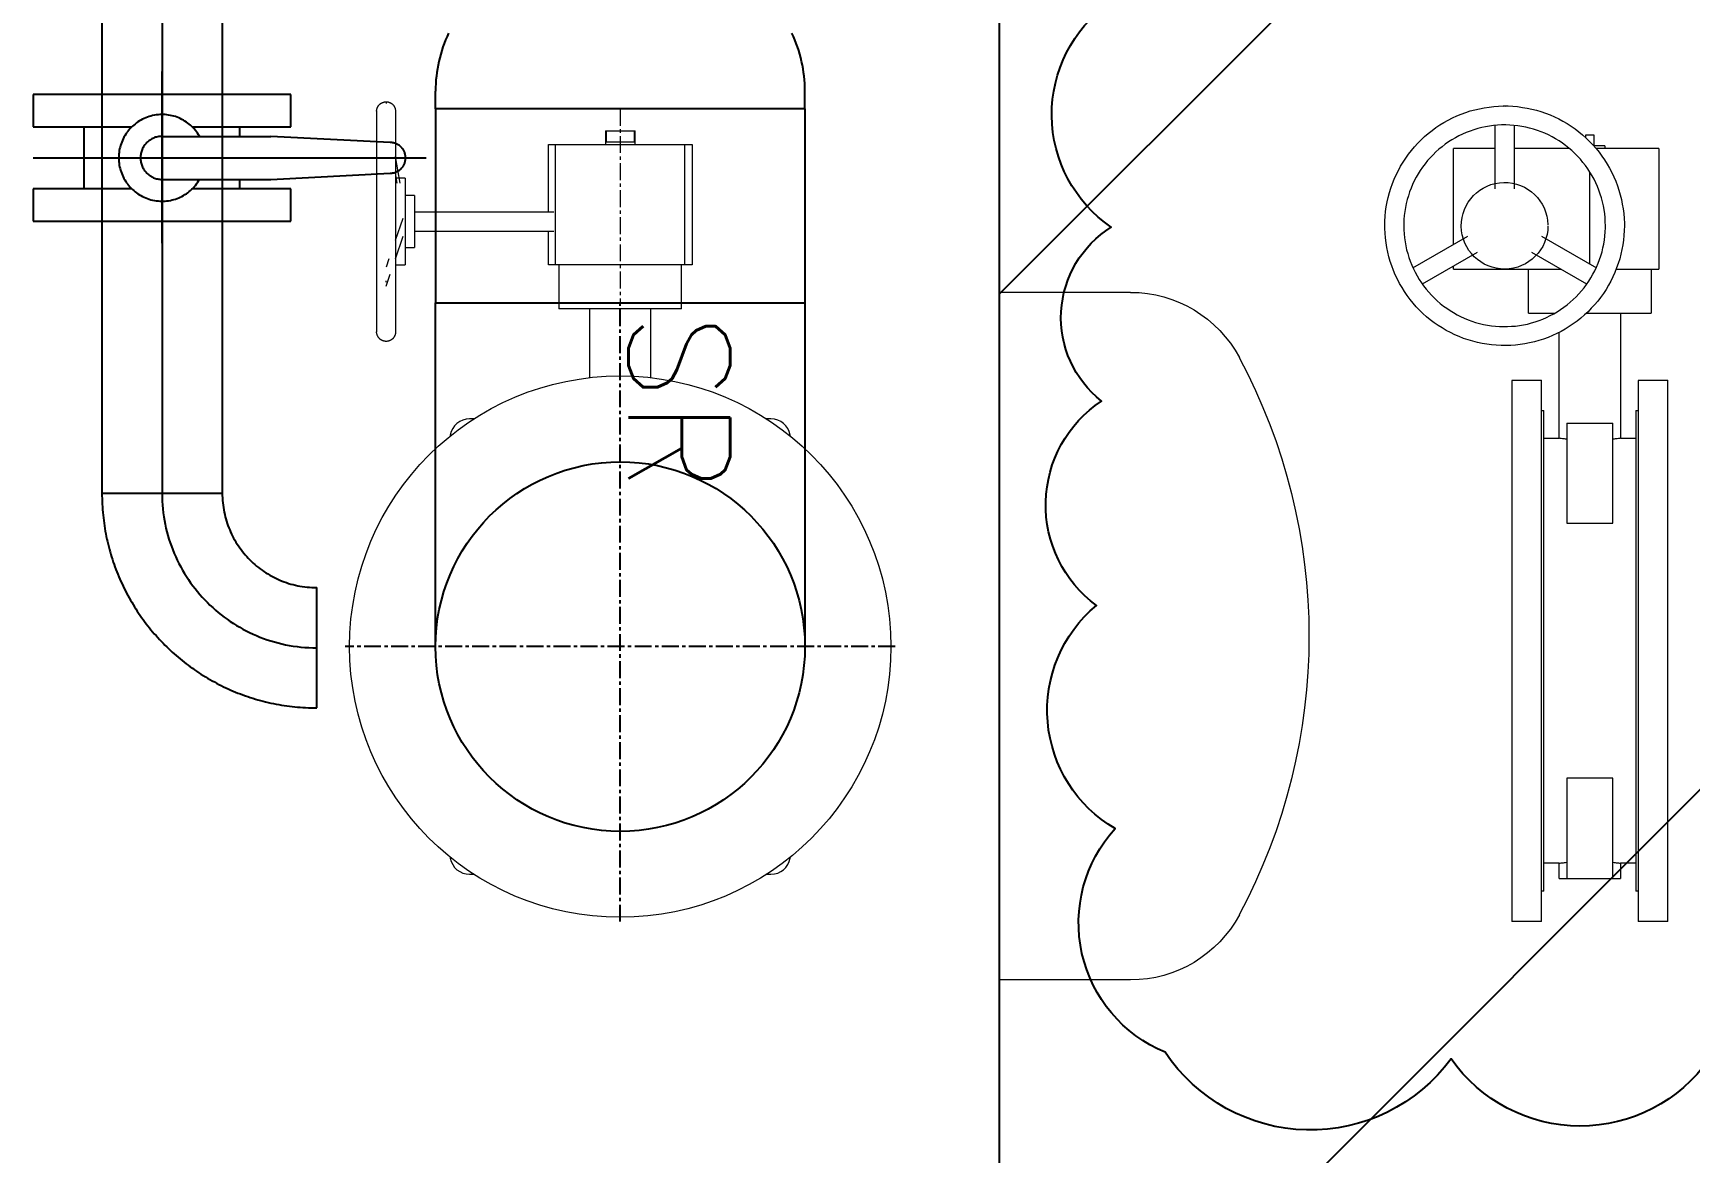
# Model space of a CAD drawing. Extents: x -181672 to 290600, y -29000 to 395522.
# Drawn here: x 13438 to 14663, y 32079 to 32907 of the extents above; entities that cross this region are included whole.
import ezdxf

# ---------------------------------------------------------------- set-up
doc = ezdxf.new("R2010")
doc.units = 0
doc.header["$LTSCALE"] = 10
doc.linetypes.add('XFM7P20PCW$0$CENTER', pattern=[2, 1.25, -0.25, 0.25, -0.25])
doc.linetypes.add('XFM7P20PCW$0$Dashed', pattern=[2, 1, -1])
doc.layers.add('XFM7P20PCW$0$M-PIPE--4', color=252, linetype='Continuous', lineweight=9)
doc.layers.add('XFM7P20PCW$0$REV', color=252, linetype='Continuous')
doc.styles.add('XFM7P20PCW$0$Standard', font='txt.shx', dxfattribs={"bigfont": 'chineset.shx'})
pattern_1 = [(45, (0, 0), (-441.942, 441.942), [])]

# ---------------------------------------------------------------- blocks, each defined once
blk = doc.blocks.new('XFM7P20PCW$0$Ca-500')
for p, q in [((25.4, 0), (-25.4, 0)), ((-25.4, -9.68), (-25.4, 0)), ((25.4, -9.68), (25.4, 0))]:
    blk.add_line(p, q)
for centre, radius, start, end in [((-16.29, -9.68), 9.11, 180, 241.9233), ((16.29, -9.68), 9.11, 298.0767, 360), ((0, 20.87), 43.73, 241.9233, 298.0767)]:
    blk.add_arc(centre, radius, start, end)
blk = doc.blocks.new('XFM7P20PCW$0$A$C4C7F1D6B')
at = {"color": 1, "linetype": 'XFM7P20PCW$0$CENTER'}
for p, q in [((0, 203.2), (0, -203.2)), ((203.2, 0), (-254, 0))]:
    blk.add_line(p, q, dxfattribs=at)
at = {"color": 0}
blk.add_lwpolyline([(0, -136.5), (-254, -136.5), (-254, 136.5), (0, 136.5)], dxfattribs=at)
blk.add_circle((0, 0), 136.5, dxfattribs=at)
at = {"color": 0, "style": 'XFM7P20PCW$0$Standard'}
blk.add_text('SR', height=75, dxfattribs=at).set_placement((-246.3, 6.2))
blk = doc.blocks.new('XFM7P20PCW$0$BV-250A-T')
for p, q in [((-180, 396.1), (-179.9, 396.3)), ((-180, 395.8), (-180, 396.1)), ((-180, 395.5), (-180, 395.8)), ((-180, 395.5), (-180, 232.5)), ((-179.9, 396.9), (-179.8, 397.2)), ((-179.9, 396.6), (-179.9, 396.9)), ((-179.9, 396.3), (-179.9, 396.6)), ((-179.8, 397.2), (-179.7, 397.4)), ((-179.7, 397.4), (-179.6, 397.7)), ((-179.6, 398), (-179.4, 398.2)), ((-179.6, 397.7), (-179.6, 398)), ((-179.4, 398.2), (-179.3, 398.5)), ((-179.3, 398.5), (-179.2, 398.7)), ((-179.2, 398.7), (-179.1, 399)), ((-179.1, 399), (-178.9, 399.2)), ((-178.9, 399.2), (-178.8, 399.5)), ((-178.8, 399.5), (-178.6, 399.7)), ((-178.6, 399.7), (-178.4, 399.9)), ((-178.4, 399.9), (-178.3, 400.1)), ((-178.3, 400.1), (-178.1, 400.3)), ((-178.1, 400.3), (-177.9, 400.5)), ((-177.9, 400.5), (-177.7, 400.7)), ((-177.7, 400.7), (-177.5, 400.9)), ((-177.5, 400.9), (-177.2, 401.1)), ((-177.2, 401.1), (-177, 401.2)), ((-177, 401.2), (-176.8, 401.4)), ((-176.8, 401.4), (-176.5, 401.5)), ((-176.5, 401.5), (-176.3, 401.7)), ((-176.3, 401.7), (-176, 401.8)), ((-176, 401.8), (-175.8, 401.9)), ((-175.8, 401.9), (-175.5, 402)), ((-175.5, 402), (-175.3, 402.1)), ((-175.3, 402.1), (-175, 402.2)), ((-175, 402.2), (-174.7, 402.3)), ((-174.7, 402.3), (-174.5, 402.3)), ((-174.5, 402.3), (-174.2, 402.4)), ((-174.2, 402.4), (-173.9, 402.4)), ((-173.9, 402.4), (-173.6, 402.5)), ((-173.6, 402.5), (-173.4, 402.5)), ((-173.4, 402.5), (-173.1, 402.5)), ((-173.1, 402.5), (-173, 402.5)), ((-172.8, 401.2), (-173, 402.5)), ((-173, 402.5), (-173, 402.5)), ((-173, 402.5), (-172.7, 402.5)), ((-172.7, 402.5), (-172.4, 402.5)), ((-172.4, 402.5), (-172.2, 402.4)), ((-172.2, 402.4), (-171.9, 402.4)), ((-171.9, 402.4), (-171.6, 402.4)), ((-171.6, 402.4), (-171.3, 402.3)), ((-171.3, 402.3), (-171.1, 402.2)), ((-171.1, 402.2), (-170.8, 402.1)), ((-170.8, 402.1), (-170.5, 402.1)), ((-170.5, 402.1), (-170.3, 401.9)), ((-170.3, 401.9), (-170, 401.8)), ((-170, 401.8), (-169.8, 401.7)), ((-169.8, 401.7), (-169.5, 401.6)), ((-169.5, 401.6), (-169.3, 401.4)), ((-169.3, 401.4), (-169, 401.3)), ((-169, 401.3), (-168.8, 401.1)), ((-168.8, 401.1), (-168.6, 400.9)), ((-168.6, 400.9), (-168.4, 400.8)), ((-168.4, 400.8), (-168.2, 400.6)), ((-168.2, 400.6), (-168, 400.4)), ((-168, 400.4), (-167.8, 400.2)), ((-167.8, 400.2), (-167.6, 400)), ((-167.6, 400), (-167.4, 399.7)), ((-167.4, 399.7), (-167.3, 399.5)), ((-167.3, 399.5), (-167.1, 399.3)), ((-167.1, 399.3), (-167, 399)), ((-167, 399), (-166.8, 398.8)), ((-166.8, 398.8), (-166.7, 398.5)), ((-166.7, 398.5), (-166.6, 398.3)), ((-166.6, 398.3), (-166.5, 398)), ((-166.5, 398), (-166.4, 397.8)), ((-166.4, 397.8), (-166.3, 397.5)), ((-166.3, 397.5), (-166.2, 397.2)), ((-166.2, 397.2), (-166.2, 397)), ((-166.2, 397), (-166.1, 396.7)), ((-166.1, 396.7), (-166.1, 396.4)), ((-166.1, 396.4), (-166, 396.1)), ((-166, 396.1), (-166, 395.9)), ((-166, 395.9), (-166, 395.6)), ((-166, 395.6), (-166, 395.5)), ((-166, 395.5), (-166, 232.5)), ((-166, 395.5), (-166, 395.5)), ((-11, 381), (11, 381)), ((-11, 381), (-11, 371)), ((-10.5, 381), (-10.5, 373)), ((10.5, 373), (10.5, 381)), ((11, 371), (11, 381)), ((-53.1, 371), (53.1, 371)), ((-53.1, 321), (-53.1, 371)), ((-47.8, 282), (-47.8, 371)), ((-10.7, 373), (-11, 373)), ((-10.5, 373), (10.5, 373)), ((10.5, 373), (11, 373)), ((47.8, 282), (47.8, 371)), ((53.1, 371), (53.1, 282)), ((-162.7, 342.5), (-166, 362)), ((-166.1, 348.1), (-165.1, 342.5)), ((-159, 346), (-166, 346)), ((-159, 346), (-159, 282)), ((-152, 333.2), (-159, 333.2)), ((-152, 333.2), (-152, 294.8)), ((-49.1, 321), (-152, 321)), ((-160.6, 316.2), (-166.2, 300.1)), ((-152, 307), (-49.1, 307)), ((-53.1, 282), (-53.1, 307)), ((-166.1, 286.4), (-160.3, 303.3)), ((-159, 294.8), (-152, 294.8)), ((-170.9, 286.4), (-173, 280.3)), ((-166, 282), (-159, 282)), ((53.1, 282), (-53.1, 282)), ((-45.3, 282), (-45.3, 249.5)), ((45.3, 249.5), (45.3, 282)), ((-173, 266.3), (-170, 275.1)), ((-173, 269.3), (-173, 270.3)), ((45.3, 249.5), (-45.3, 249.5)), ((-22.7, 249.5), (-22.7, 198.7)), ((22.7, 198.7), (22.7, 249.5)), ((-180, 232.4), (-180, 232.5)), ((-180, 232.1), (-180, 232.4)), ((-180, 231.9), (-180, 232.1)), ((-179.9, 231.6), (-180, 231.9)), ((-179.9, 231.3), (-179.9, 231.6)), ((-179.8, 231), (-179.9, 231.3)), ((-179.8, 230.8), (-179.8, 231)), ((-179.7, 230.5), (-179.8, 230.8)), ((-179.6, 230.2), (-179.7, 230.5)), ((-179.5, 230), (-179.6, 230.2)), ((-179.4, 229.7), (-179.5, 230)), ((-179.3, 229.5), (-179.4, 229.7)), ((-179.2, 229.2), (-179.3, 229.5)), ((-179, 229), (-179.2, 229.2)), ((-178.9, 228.7), (-179, 229)), ((-178.7, 228.5), (-178.9, 228.7)), ((-178.6, 228.3), (-178.7, 228.5)), ((-178.4, 228), (-178.6, 228.3)), ((-178.2, 227.8), (-178.4, 228)), ((-178, 227.6), (-178.2, 227.8)), ((-177.8, 227.4), (-178, 227.6)), ((-177.6, 227.2), (-177.8, 227.4)), ((-177.4, 227.1), (-177.6, 227.2)), ((-177.2, 226.9), (-177.4, 227.1)), ((-177, 226.7), (-177.2, 226.9)), ((-176.7, 226.6), (-177, 226.7)), ((-176.5, 226.4), (-176.7, 226.6)), ((-176.2, 226.3), (-176.5, 226.4)), ((-176, 226.2), (-176.2, 226.3)), ((-175.7, 226.1), (-176, 226.2)), ((-175.5, 225.9), (-175.7, 226.1)), ((-175.2, 225.9), (-175.5, 225.9)), ((-174.9, 225.8), (-175.2, 225.9)), ((-174.7, 225.7), (-174.9, 225.8)), ((-174.4, 225.6), (-174.7, 225.7)), ((-174.1, 225.6), (-174.4, 225.6)), ((-173.8, 225.6), (-174.1, 225.6)), ((-173.6, 225.5), (-173.8, 225.6)), ((-173.3, 225.5), (-173.6, 225.5)), ((-173, 225.5), (-173.3, 225.5)), ((-172.9, 225.5), (-173, 225.5)), ((-172.6, 225.5), (-172.9, 225.5)), ((-172.4, 225.5), (-172.6, 225.5)), ((-172.1, 225.6), (-172.4, 225.5)), ((-171.8, 225.6), (-172.1, 225.6)), ((-171.5, 225.7), (-171.8, 225.6)), ((-171.3, 225.7), (-171.5, 225.7)), ((-171, 225.8), (-171.3, 225.7)), ((-170.7, 225.9), (-171, 225.8)), ((-170.5, 226), (-170.7, 225.9)), ((-170.2, 226.1), (-170.5, 226)), ((-170, 226.2), (-170.2, 226.1)), ((-169.7, 226.3), (-170, 226.2)), ((-169.5, 226.5), (-169.7, 226.3)), ((-169.2, 226.6), (-169.5, 226.5)), ((-169, 226.8), (-169.2, 226.6)), ((-168.8, 226.9), (-169, 226.8)), ((-168.5, 227.1), (-168.8, 226.9)), ((-168.3, 227.3), (-168.5, 227.1)), ((-168.1, 227.5), (-168.3, 227.3)), ((-167.9, 227.7), (-168.1, 227.5)), ((-167.7, 227.9), (-167.9, 227.7)), ((-167.6, 228.1), (-167.7, 227.9)), ((-167.4, 228.3), (-167.6, 228.1)), ((-167.2, 228.5), (-167.4, 228.3)), ((-167.1, 228.8), (-167.2, 228.5)), ((-166.9, 229), (-167.1, 228.8)), ((-166.8, 229.3), (-166.9, 229)), ((-166.7, 229.5), (-166.8, 229.3)), ((-166.6, 229.8), (-166.7, 229.5)), ((-166.4, 230), (-166.6, 229.8)), ((-166.3, 230.6), (-166.4, 230.3)), ((-166.4, 230.3), (-166.4, 230)), ((-166.2, 230.8), (-166.3, 230.6)), ((-166.1, 231.1), (-166.2, 230.8)), ((-166, 231.9), (-166.1, 231.7)), ((-166.1, 231.7), (-166.1, 231.4)), ((-166.1, 231.4), (-166.1, 231.1)), ((-166, 232.5), (-166, 232.2)), ((-166, 232.5), (-166, 232.5)), ((-166, 232.2), (-166, 231.9)), ((-107.8, 168.2), (-111.4, 168.2)), ((111.4, 168.2), (107.8, 168.2)), ((-125.6, 156.3), (-125.6, 155.6)), ((125.6, 155.6), (125.6, 156.3)), ((-125.6, -155.6), (-125.6, -156.3)), ((125.6, -156.3), (125.6, -155.6)), ((-107.8, -168.3), (-111.4, -168.3)), ((111.4, -168.3), (107.8, -168.3))]:
    blk.add_line(p, q)
blk.add_circle((0, 0), 200)
for centre, start, end in [((-111.4, 153.8), 90, 169.8685), ((111.4, 153.8), 10.1315, 90), ((-111.4, -153.8), 190.1315, 270), ((111.4, -153.8), 270, 349.8685)]:
    blk.add_arc(centre, 14.4, start, end)
blk = doc.blocks.new('XFM7P20PCW$0$A$Ccee4e352')
at = {"color": 1, "linetype": 'XFM7P20PCW$0$Dashed', "ltscale": 50}
for p, q in [((548.8, 199), (548.7, -1186)), ((593.2, 199), (593.2, -1186)), ((637.7, 199), (637.6, -1186)), ((593.2, -1001.3), (593.2, -874.5)), ((688.4, -891.5), (497.9, -891.5)), ((688.4, -915.3), (688.4, -891.5)), ((795.3, -902.2), (795.3, -889)), ((1068.3, -902.2), (1068.3, -889)), ((1068.3, -902.2), (795.3, -902.2)), ((795.3, -902.2), (795.3, -1045.4)), ((1068.3, -902.2), (1068.3, -1045.4)), ((535.7, -961.3), (535.7, -915.3)), ((615.4, -915.3), (688.4, -915.3)), ((650.7, -922.4), (650.7, -915.3)), ((593.2, -922.4), (673.6, -922.4)), ((761.9, -927), (673.6, -922.4)), ((498, -938.3), (788.4, -938.3)), ((593.2, -954.2), (673.6, -954.2)), ((650.7, -961.3), (650.7, -954.2)), ((673.6, -954.2), (761.9, -949.6)), ((548.8, -1186), (637.7, -1186)), ((707.5, -1344.7), (707.5, -1255.8))]:
    blk.add_line(p, q, dxfattribs=at)
for points in [[(497.9, -891.5), (497.9, -915.3), (571, -915.3)], [(497.9, -961.3), (497.9, -985.1), (688.4, -985.1), (688.4, -961.3), (615.4, -961.3)], [(571, -961.3), (497.9, -961.3)], [(571, -961.3), (515, -961.3)]]:
    blk.add_lwpolyline(points, dxfattribs=at)
for centre, radius, start, end in [((895.3, -889), 100, 154.6007, 180), ((968.3, -889), 100, 0, 25.3993), ((593.2, -938.3), 32, 29.8512, 330.1488), ((593.2, -938.3), 15.9, 90, 270), ((761.9, -938.3), 11.3, 270, 90), ((707.5, -1186), 158.7, 180, 270), ((707.5, -1186), 114.3, 180, 270), ((707.5, -1186), 69.8, 180, 270)]:
    blk.add_arc(centre, radius, start, end, dxfattribs=at)
at = {"layer": 'XFM7P20PCW$0$M-PIPE--4', "color": 1, "linetype": 'XFM7P20PCW$0$CENTER'}
blk.add_line((931.8, -902.2), (931.8, -1045.4), dxfattribs=at)
at = {"color": 1, "linetype": 'XFM7P20PCW$0$Dashed', "ltscale": 50, "rotation": 270}
blk.add_blockref('XFM7P20PCW$0$A$C4C7F1D6B', (931.8, -1299.4), dxfattribs=at)
at = {"layer": 'XFM7P20PCW$0$M-PIPE--4'}
blk.add_blockref('XFM7P20PCW$0$BV-250A-T', (931.8, -1299.4), dxfattribs=at)
blk = doc.blocks.new('XFM7P20PCW$0$BV-250A-HP')
for p, q in [((57, 392.9), (53.9, 391.3)), ((60.2, 394.5), (57, 392.9)), ((63.4, 395.9), (60.2, 394.5)), ((66.7, 397.2), (63.4, 395.9)), ((70.1, 398.3), (66.7, 397.2)), ((73.5, 399.3), (70.1, 398.3)), ((76.9, 400.2), (73.5, 399.3)), ((80.4, 400.9), (76.9, 400.2)), ((83.8, 401.5), (80.4, 400.9)), ((87.4, 402), (83.8, 401.5)), ((90.9, 402.3), (87.4, 402)), ((94.4, 402.5), (90.9, 402.3)), ((98, 402.5), (94.4, 402.5)), ((101.5, 402.4), (98, 402.5)), ((105, 402.1), (101.5, 402.4)), ((108.5, 401.7), (105, 402.1)), ((112, 401.2), (108.5, 401.7)), ((115.5, 400.5), (112, 401.2)), ((119, 399.7), (115.5, 400.5)), ((122.4, 398.8), (119, 399.7)), ((125.7, 397.7), (122.4, 398.8)), ((129.1, 396.5), (125.7, 397.7)), ((132.3, 395.1), (129.1, 396.5)), ((135.6, 393.7), (132.3, 395.1)), ((138.7, 392.1), (135.6, 393.7)), ((141.8, 390.3), (138.7, 392.1)), ((30.7, 381), (37.3, 381)), ((30.7, 373), (30.7, 381)), ((39.4, 381.2), (36.7, 378.8)), ((37.3, 381), (37.3, 379.2)), ((42.1, 383.4), (39.4, 381.2)), ((44.9, 385.6), (42.1, 383.4)), ((47.8, 387.6), (44.9, 385.6)), ((50.8, 389.5), (47.8, 387.6)), ((53.9, 391.3), (50.8, 389.5)), ((59.3, 378.2), (61.9, 379.7)), ((61.9, 379.7), (64.5, 381.1)), ((64.5, 381.1), (67.2, 382.3)), ((67.2, 382.3), (70, 383.4)), ((70, 383.4), (72.8, 384.5)), ((72.8, 384.5), (75.6, 385.4)), ((75.6, 385.4), (78.5, 386.2)), ((78.5, 386.2), (81.4, 386.9)), ((81.4, 386.9), (84.3, 387.4)), ((84.3, 387.4), (87.3, 387.9)), ((87.3, 387.9), (90.2, 388.2)), ((90, 388.3), (90, 341.4)), ((90.2, 388.2), (93.2, 388.4)), ((93.2, 388.4), (96.2, 388.5)), ((96.2, 388.5), (99.2, 388.5)), ((99.2, 388.5), (102.2, 388.3)), ((102.2, 388.3), (105.1, 388.1)), ((104, 341.4), (104, 388.5)), ((105.1, 388.1), (108.1, 387.7)), ((108.1, 387.7), (111, 387.2)), ((111, 387.2), (113.9, 386.6)), ((113.9, 386.6), (116.8, 385.8)), ((116.8, 385.8), (119.7, 385)), ((119.7, 385), (122.5, 384)), ((122.5, 384), (125.3, 382.9)), ((125.3, 382.9), (128, 381.7)), ((128, 381.7), (130.7, 380.4)), ((130.7, 380.4), (133.3, 379)), ((144.8, 388.5), (141.8, 390.3)), ((147.8, 386.5), (144.8, 388.5)), ((150.6, 384.4), (147.8, 386.5)), ((153.4, 382.2), (150.6, 384.4)), ((156.1, 379.9), (153.4, 382.2)), ((158.7, 377.5), (156.1, 379.9)), ((-17, 371), (-17, 282)), ((-17, 371), (29.3, 371)), ((23, 373), (23, 371)), ((23, 373), (31.1, 373)), ((27.2, 368.4), (25.1, 365.5)), ((29.4, 371.1), (27.2, 368.4)), ((31.7, 373.8), (29.4, 371.1)), ((34.2, 376.3), (31.7, 373.8)), ((36.7, 378.8), (34.2, 376.3)), ((43, 365.3), (45.1, 367.4)), ((45.1, 367.4), (47.3, 369.5)), ((47.3, 369.5), (49.5, 371.4)), ((49.2, 371), (90, 371)), ((49.5, 371.4), (51.9, 373.3)), ((51.9, 373.3), (54.3, 375)), ((54.3, 375), (56.7, 376.7)), ((56.7, 376.7), (59.3, 378.2)), ((104, 371), (134.8, 371)), ((133.3, 379), (135.9, 377.5)), ((134.8, 300.2), (134.8, 371)), ((135.9, 377.5), (138.4, 375.9)), ((138.4, 375.9), (140.8, 374.2)), ((140.8, 374.2), (143.2, 372.4)), ((143.2, 372.4), (145.5, 370.5)), ((145.5, 370.5), (147.7, 368.6)), ((147.7, 368.6), (149.9, 366.5)), ((161.1, 375), (158.7, 377.5)), ((163.5, 372.4), (161.1, 375)), ((165.8, 369.6), (163.5, 372.4)), ((168, 366.9), (165.8, 369.6)), ((19.4, 356.6), (17.8, 353.4)), ((21.2, 359.6), (19.4, 356.6)), ((23.1, 362.6), (21.2, 359.6)), ((25.1, 365.5), (23.1, 362.6)), ((33.9, 353.6), (35.5, 356.1)), ((35.5, 356.1), (37.2, 358.5)), ((37.2, 358.5), (39.1, 360.8)), ((39.1, 360.8), (41, 363.1)), ((41, 363.1), (43, 365.3)), ((149.9, 366.5), (151.9, 364.3)), ((151.9, 364.3), (153.9, 362.1)), ((153.9, 362.1), (155.8, 359.8)), ((155.8, 359.8), (157.6, 357.4)), ((157.6, 357.4), (159.3, 354.9)), ((170, 364), (168, 366.9)), ((172, 361), (170, 364)), ((173.8, 358), (172, 361)), ((175.5, 354.9), (173.8, 358)), ((13.6, 343.6), (12.5, 340.3)), ((14.9, 347), (13.6, 343.6)), ((16.2, 350.2), (14.9, 347)), ((17.8, 353.4), (16.2, 350.2)), ((27.3, 340.2), (28.4, 343)), ((28.4, 343), (29.6, 345.7)), ((29.6, 345.7), (30.9, 348.4)), ((30.9, 348.4), (32.3, 351)), ((32.3, 351), (33.9, 353.6)), ((34, 285.6), (34, 353.5)), ((159.3, 354.9), (160.8, 352.4)), ((160.8, 352.4), (162.3, 349.8)), ((162.3, 349.8), (163.7, 347.2)), ((163.7, 347.2), (165, 344.5)), ((165, 344.5), (166.1, 341.7)), ((177.1, 351.7), (175.5, 354.9)), ((178.5, 348.5), (177.1, 351.7)), ((179.8, 345.2), (178.5, 348.5)), ((181, 341.8), (179.8, 345.2)), ((10.7, 333.5), (10, 330)), ((11.5, 336.9), (10.7, 333.5)), ((12.5, 340.3), (11.5, 336.9)), ((24, 328.8), (24.6, 331.7)), ((24.6, 331.7), (25.4, 334.6)), ((25.4, 334.6), (26.3, 337.4)), ((26.3, 337.4), (27.3, 340.2)), ((166.1, 341.7), (167.2, 339)), ((167.2, 339), (168.1, 336.1)), ((168.1, 336.1), (169, 333.3)), ((169, 333.3), (169.7, 330.4)), ((182.1, 338.5), (181, 341.8)), ((183, 335), (182.1, 338.5)), ((183.7, 331.6), (183, 335)), ((184.4, 328.1), (183.7, 331.6)), ((8.7, 319.4), (8.5, 315.9)), ((9, 323), (8.7, 319.4)), ((9.4, 326.5), (9, 323)), ((10, 330), (9.4, 326.5)), ((22.6, 317), (22.7, 320)), ((22.7, 320), (23, 322.9)), ((23, 322.9), (23.5, 325.9)), ((23.5, 325.9), (24, 328.8)), ((169.7, 330.4), (170.3, 327.5)), ((170.3, 327.5), (170.8, 324.5)), ((170.8, 324.5), (171.1, 321.6)), ((171.1, 321.6), (171.4, 318.6)), ((171.4, 318.6), (171.5, 315.6)), ((184.9, 324.6), (184.4, 328.1)), ((185.2, 321.1), (184.9, 324.6)), ((185.4, 317.5), (185.2, 321.1)), ((8.5, 315.9), (8.5, 314)), ((8.5, 314), (8.6, 310.5)), ((8.6, 310.5), (8.8, 306.9)), ((8.8, 306.9), (9.1, 303.4)), ((22.5, 314), (22.6, 317)), ((22.5, 312.4), (22.5, 314)), ((22.6, 309.4), (22.5, 312.4)), ((22.9, 306.4), (22.6, 309.4)), ((23.2, 303.5), (22.9, 306.4)), ((69.8, 306.4), (29.2, 282.9)), ((164.8, 282.9), (124.2, 306.4)), ((171.3, 308), (171, 305.1)), ((171.4, 311), (171.3, 308)), ((171.5, 314), (171.4, 311)), ((171.5, 315.6), (171.5, 314)), ((185, 305), (185.3, 308.6)), ((185.3, 308.6), (185.5, 312.1)), ((185.5, 314), (185.4, 317.5)), ((185.5, 312.1), (185.5, 314)), ((9.1, 303.4), (9.6, 299.9)), ((9.6, 299.9), (10.3, 296.4)), ((10.3, 296.4), (11, 293)), ((23.7, 300.5), (23.2, 303.5)), ((24.3, 297.6), (23.7, 300.5)), ((25, 294.7), (24.3, 297.6)), ((25.9, 291.9), (25, 294.7)), ((36.1, 270.8), (76.8, 294.2)), ((117.2, 294.2), (157.9, 270.8)), ((169.4, 296.3), (168.6, 293.4)), ((170, 299.2), (169.4, 296.3)), ((170.5, 302.1), (170, 299.2)), ((171, 305.1), (170.5, 302.1)), ((182.5, 291.1), (183.3, 294.5)), ((183.3, 294.5), (184, 298)), ((184, 298), (184.6, 301.5)), ((184.6, 301.5), (185, 305)), ((14.6, 282), (-17, 282)), ((-11.3, 282), (-11.3, 249.5)), ((11, 293), (11.9, 289.5)), ((11.9, 289.5), (13, 286.2)), ((13, 286.2), (14.2, 282.8)), ((14.2, 282.8), (15.5, 279.5)), ((26.8, 289), (25.9, 291.9)), ((27.9, 286.3), (26.8, 289)), ((29, 283.5), (27.9, 286.3)), ((30.3, 280.8), (29, 283.5)), ((134.8, 282), (55.3, 282)), ((79.3, 249.5), (79.3, 282)), ((134.8, 282), (134.8, 284.2)), ((164.4, 282.3), (163.1, 279.6)), ((165.6, 285), (164.4, 282.3)), ((166.7, 287.8), (165.6, 285)), ((167.7, 290.6), (166.7, 287.8)), ((168.6, 293.4), (167.7, 290.6)), ((179.1, 281), (180.4, 284.4)), ((180.4, 284.4), (181.5, 287.7)), ((181.5, 287.7), (182.5, 291.1)), ((15.5, 279.5), (16.9, 276.3)), ((16.9, 276.3), (18.5, 273.1)), ((18.5, 273.1), (20.2, 270)), ((20.2, 270), (22, 267)), ((31.7, 278.2), (30.3, 280.8)), ((33.2, 275.6), (31.7, 278.2)), ((34.7, 273.1), (33.2, 275.6)), ((36.4, 270.6), (34.7, 273.1)), ((38.2, 268.2), (36.4, 270.6)), ((156.8, 269.5), (154.9, 267.2)), ((158.5, 271.9), (156.8, 269.5)), ((160.1, 274.4), (158.5, 271.9)), ((161.7, 277), (160.1, 274.4)), ((163.1, 279.6), (161.7, 277)), ((172.8, 268.4), (174.6, 271.4)), ((174.6, 271.4), (176.2, 274.6)), ((176.2, 274.6), (177.8, 277.8)), ((177.8, 277.8), (179.1, 281)), ((22, 267), (24, 264)), ((24, 264), (26, 261.1)), ((26, 261.1), (28.2, 258.4)), ((28.2, 258.4), (30.5, 255.6)), ((40.1, 265.9), (38.2, 268.2)), ((42.1, 263.7), (40.1, 265.9)), ((44.1, 261.5), (42.1, 263.7)), ((46.3, 259.4), (44.1, 261.5)), ((48.5, 257.5), (46.3, 259.4)), ((50.8, 255.6), (48.5, 257.5)), ((146.7, 258.5), (144.5, 256.6)), ((148.9, 260.6), (146.7, 258.5)), ((151, 262.7), (148.9, 260.6)), ((153, 264.9), (151, 262.7)), ((154.9, 267.2), (153, 264.9)), ((164.6, 256.9), (166.8, 259.6)), ((166.8, 259.6), (168.9, 262.5)), ((168.9, 262.5), (170.9, 265.4)), ((170.9, 265.4), (172.8, 268.4)), ((36.5, 249.5), (-11.3, 249.5)), ((11.3, 249.5), (11.3, 157)), ((30.5, 255.6), (32.9, 253)), ((32.9, 253), (35.3, 250.5)), ((35.3, 250.5), (37.9, 248.1)), ((37.9, 248.1), (40.6, 245.8)), ((40.6, 245.8), (43.4, 243.6)), ((53.2, 253.8), (50.8, 255.6)), ((55.6, 252.1), (53.2, 253.8)), ((58.1, 250.5), (55.6, 252.1)), ((60.7, 249), (58.1, 250.5)), ((79.3, 249.5), (60, 249.5)), ((63.3, 247.6), (60.7, 249)), ((66, 246.3), (63.3, 247.6)), ((68.7, 245.1), (66, 246.3)), ((71.5, 244), (68.7, 245.1)), ((126.8, 245.7), (124, 244.6)), ((129.5, 246.9), (126.8, 245.7)), ((132.1, 248.3), (129.5, 246.9)), ((134.7, 249.8), (132.1, 248.3)), ((137.3, 251.3), (134.7, 249.8)), ((139.7, 253), (137.3, 251.3)), ((142.1, 254.7), (139.7, 253)), ((144.5, 256.6), (142.1, 254.7)), ((151.9, 244.6), (154.6, 246.8)), ((154.6, 246.8), (157.3, 249.2)), ((157.3, 249.2), (159.8, 251.7)), ((159.8, 251.7), (162.3, 254.2)), ((162.3, 254.2), (164.6, 256.9)), ((43.4, 243.6), (46.2, 241.5)), ((46.2, 241.5), (49.2, 239.5)), ((49.2, 239.5), (52.2, 237.7)), ((52.2, 237.7), (55.3, 235.9)), ((55.3, 235.9), (58.4, 234.3)), ((56.7, 157), (56.7, 235.4)), ((58.4, 234.3), (61.7, 232.9)), ((61.7, 232.9), (64.9, 231.5)), ((74.3, 243), (71.5, 244)), ((77.2, 242.2), (74.3, 243)), ((80.1, 241.4), (77.2, 242.2)), ((83, 240.8), (80.1, 241.4)), ((85.9, 240.3), (83, 240.8)), ((88.9, 239.9), (85.9, 240.3)), ((91.8, 239.7), (88.9, 239.9)), ((94.8, 239.5), (91.8, 239.7)), ((97.8, 239.5), (94.8, 239.5)), ((100.8, 239.6), (97.8, 239.5)), ((103.8, 239.8), (100.8, 239.6)), ((106.7, 240.1), (103.8, 239.8)), ((109.7, 240.6), (106.7, 240.1)), ((112.6, 241.1), (109.7, 240.6)), ((115.5, 241.8), (112.6, 241.1)), ((118.4, 242.6), (115.5, 241.8)), ((121.2, 243.5), (118.4, 242.6)), ((124, 244.6), (121.2, 243.5)), ((130.6, 232.1), (133.8, 233.5)), ((133.8, 233.5), (137, 235.1)), ((137, 235.1), (140.1, 236.7)), ((140.1, 236.7), (143.2, 238.5)), ((143.2, 238.5), (146.2, 240.4)), ((146.2, 240.4), (149.1, 242.4)), ((149.1, 242.4), (151.9, 244.6)), ((64.9, 231.5), (68.3, 230.3)), ((68.3, 230.3), (71.6, 229.2)), ((71.6, 229.2), (75, 228.3)), ((75, 228.3), (78.5, 227.5)), ((78.5, 227.5), (82, 226.8)), ((82, 226.8), (85.5, 226.3)), ((85.5, 226.3), (89, 225.9)), ((89, 225.9), (92.5, 225.6)), ((92.5, 225.6), (96, 225.5)), ((96, 225.5), (99.6, 225.5)), ((99.6, 225.5), (103.1, 225.7)), ((103.1, 225.7), (106.6, 226)), ((106.6, 226), (110.2, 226.5)), ((110.2, 226.5), (113.6, 227.1)), ((113.6, 227.1), (117.1, 227.8)), ((117.1, 227.8), (120.5, 228.7)), ((120.5, 228.7), (123.9, 229.7)), ((123.9, 229.7), (127.3, 230.8)), ((127.3, 230.8), (130.6, 232.1)), ((-1.6, 200), (-23.6, 200)), ((-23.6, -200), (-23.6, 199.9)), ((-1.6, 199.8), (-1.6, -200)), ((91.6, 200), (69.6, 200)), ((69.6, -200), (69.6, 199.9)), ((91.6, 199.8), (91.6, -200)), ((0, 177.5), (-1.6, 177.5)), ((0, 177.5), (0, -177.5)), ((69.6, 177.5), (68, 177.5)), ((68, -177.5), (68, 177.5)), ((51, 168.2), (17, 168.2)), ((17, 94.2), (17, 168.2)), ((51, 168.2), (51, 94.2)), ((11.3, 157), (0, 157)), ((68, 157), (56.7, 157)), ((51, 94.2), (17, 94.2)), ((17, -94.2), (51, -94.2)), ((17, -168.3), (17, -94.2)), ((51, -94.2), (51, -168.3)), ((0, -157), (11.3, -157)), ((11.3, -157), (11.3, -168.3)), ((56.7, -168.3), (56.7, -157)), ((56.7, -157), (68, -157)), ((56.7, -168.3), (11.3, -168.3)), ((-1.6, -177.5), (0, -177.5)), ((68, -177.5), (69.6, -177.5)), ((-23.6, -200), (-1.6, -200)), ((69.6, -200), (91.6, -200))]:
    blk.add_line(p, q)
for centre, radius, start, end in [((97, 395.5), 7, 85.2104, 94.7896), ((97, 314), 32, 180, 178.5803), ((26.4, 273.3), 7, 204.5391, 214.7896), ((167.6, 273.3), 7, 325.2104, 334.7896)]:
    blk.add_arc(centre, radius, start, end)
for points in [[(11.3, 157), (11.3, 157), (11.8, 156.9), (13.7, 156.7), (15.8, 156.4), (17, 156.3)], [(51, 156.3), (52.2, 156.4), (54.3, 156.7), (56.2, 156.9), (56.7, 157), (56.7, 157)], [(17, -156.3), (15.8, -156.4), (13.7, -156.7), (11.8, -156.9), (11.3, -157), (11.3, -157)], [(56.7, -157), (56.7, -157), (56.2, -156.9), (54.3, -156.7), (52.2, -156.4), (51, -156.3)]]:
    blk.add_open_spline(points, degree=3)
blk = doc.blocks.new('XFM7P20PCW')
h = blk.add_hatch()
h.set_pattern_fill('ANSI31', color=256, scale=5000)
h.set_pattern_definition(pattern_1)
h.paths.add_polyline_path([(14152.5, 47875), (17450, 47875), (17450, 29915), (14152.5, 29915)])
blk.add_lwpolyline([(14152.5, 47875), (17450, 47875), (17450, 29915), (14152.5, 29915)], close=True)
at = {"layer": 'XFM7P20PCW$0$REV'}
blk.add_lwpolyline([(14676.66538, 32148.61432, -0.52056705), (14486.16001, 32148.89156, -0.52056705), (14274.83193, 32153.78529, -0.52056705), (14237.9077, 32319.00289, -0.52056705), (14224.00497, 32483.88456, -0.52056705), (14227.78947, 32634.87306, -0.52056705), (14235.04255, 32763.3114, -0.52056705), (14233.21869, 32928.8285, -0.52056705), (14233.06288, 33069.24898, -0.52056705), (14237.30225, 33287.86678, -0.52056705), (14226.67797, 33444.62676, -0.52056705), (14222.56101, 33612.20748, -0.52056705)], format="xyb", dxfattribs=at)
blk.add_blockref('XFM7P20PCW$0$A$Ccee4e352', (12940.35159, 33752.84065))
at = {"layer": 'XFM7P20PCW$0$M-PIPE--4', "xscale": -1}
blk.add_blockref('XFM7P20PCW$0$BV-250A-HP', (14622.6621, 32450.36907), dxfattribs=at)
at = {"layer": 'XFM7P20PCW$0$M-PIPE--4', "xscale": -10, "yscale": 10, "zscale": 10, "rotation": 90}
blk.add_blockref('XFM7P20PCW$0$Ca-500', (14152.5, 32461.15993), dxfattribs=at)
blk = doc.blocks.new('XFM7Q20PCW-200K')
h = blk.add_hatch()
h.set_pattern_fill('ANSI31', color=256, scale=5000)
h.set_pattern_definition(pattern_1)
h.paths.add_polyline_path([(14152.5, 47875), (17450, 47875), (17450, 29915), (14152.5, 29915)])
blk.add_lwpolyline([(14152.5, 47875), (17450, 47875), (17450, 29915), (14152.5, 29915)], close=True)

msp = doc.modelspace()

# ---------------------------------------------------------------- block references
for name in ['XFM7P20PCW', 'XFM7Q20PCW-200K']:
    msp.add_blockref(name, (0, 0))

doc.saveas('drawing.dxf')
